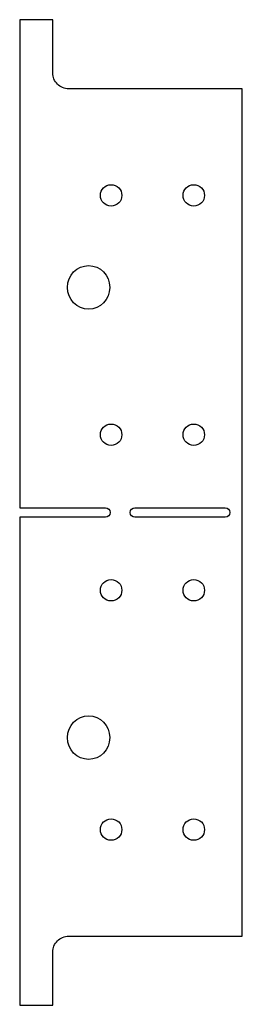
# Model space of a CAD drawing. Header units: millimetres. Extents: x -31 to 109, y -44 to 577.
import ezdxf

# ---------------------------------------------------------------- set-up
doc = ezdxf.new("R2010")
doc.units = ezdxf.units.MM

msp = doc.modelspace()

# ---------------------------------------------------------------- linework, layer by layer
for points in [[(-30.77, 577.26), (-30.77, 269.88), (23.12, 269.88, -1), (23.12, 263.88), (-30.77, 263.88), (-30.77, -43.5), (-10, -43.5), (-10, -10, -0.414214), (0, 0), (109.23, 0), (109.23, 533.76), (0, 533.76, -0.414214), (-10, 543.76), (-10, 577.26)], [(98.48, 269.88, -1), (98.48, 263.88), (41.68, 263.88, -1), (41.68, 269.88)]]:
    msp.add_lwpolyline(points, format="xyb", close=True)
for centre in [(26.73, 466.59), (78.73, 466.59), (26.73, 315.87), (78.73, 315.87), (26.73, 217.89), (78.73, 217.89), (26.73, 67.17), (78.73, 67.17)]:
    msp.add_circle(centre, 6.75)
for centre, major_axis in [((12.56, 408.69), (0, 13.71)), ((12.56, 125.07), (0, -13.71))]:
    msp.add_ellipse(centre, major_axis=major_axis, ratio=0.96989)

doc.saveas('drawing.dxf')
